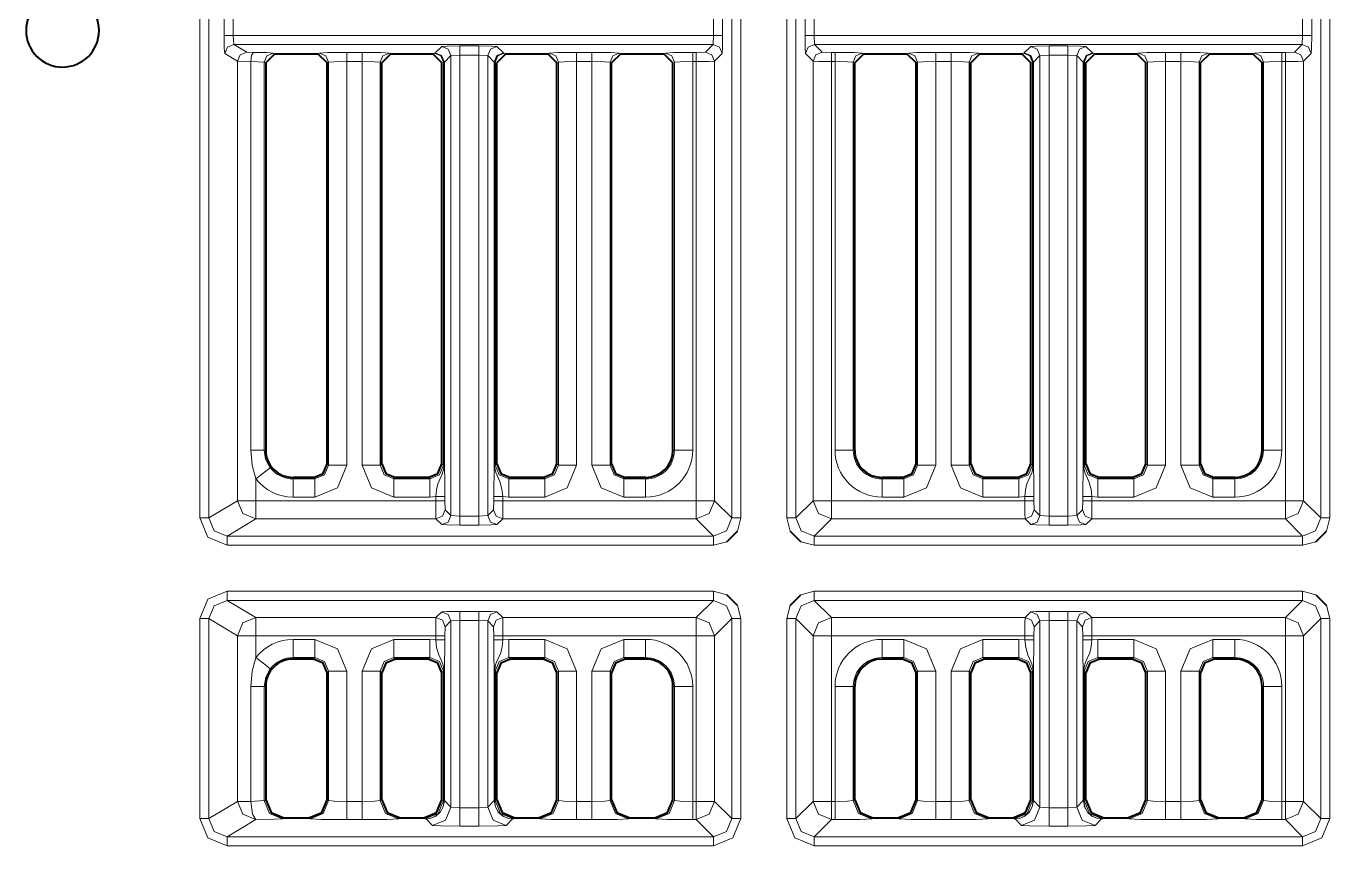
# Model space of a CAD drawing. Header units: millimetres. Extents: x 0 to 2941, y -405 to 1422.
# Drawn here: x 837.6 to 909.1, y 273.5 to 318.4 of the extents above; entities that cross this region are included whole.
import ezdxf

# ---------------------------------------------------------------- set-up
doc = ezdxf.new("R2010")
doc.units = ezdxf.units.MM
doc.layers.add('FINE', color=9, linetype='Continuous')
doc.layers.add('OUTLINE', color=7, linetype='Continuous')

msp = doc.modelspace()

# ---------------------------------------------------------------- linework, layer by layer
at = {"layer": 'FINE', "lineweight": 9}
for p, q in [((847.089, 291.452), (847.089, 346.179)), ((847.589, 346.179), (847.589, 291.452)), ((876.254, 291.453), (876.254, 346.178)), ((876.753, 346.033), (876.753, 291.453)), ((879.28, 291.453), (879.28, 346.033)), ((908.554, 291.453), (908.554, 346.178)), ((909.053, 346.033), (909.053, 291.453)), ((848.42, 317.927), (848.42, 318.953)), ((875.755, 318.953), (875.755, 317.927)), ((880.278, 317.927), (880.278, 318.953)), ((907.556, 317.927), (907.556, 318.953)), ((908.055, 318.953), (908.055, 317.927)), ((848.92, 317.927), (848.962, 317.428)), ((848.962, 317.428), (849.663, 317.008)), ((875.23, 317.428), (875.255, 317.927)), ((880.778, 317.927), (907.556, 317.927)), ((880.778, 317.927), (880.803, 317.428)), ((880.803, 317.428), (881.223, 317.008)), ((907.53, 317.428), (907.556, 317.927)), ((849.163, 316.507), (848.463, 316.928)), ((849.663, 317.008), (850.027, 316.995)), ((851.118, 316.96), (851.204, 316.917)), ((855.149, 316.995), (855.989, 316.995)), ((857.487, 316.958), (857.569, 316.917)), ((859.869, 316.917), (859.951, 316.958)), ((859.951, 316.958), (859.999, 316.966)), ((861.356, 316.849), (860.856, 316.823)), ((861.356, 317.348), (862.382, 317.348)), ((862.882, 316.823), (862.382, 316.849)), ((863.239, 316.466), (862.882, 316.823)), ((862.882, 316.823), (862.882, 291.582)), ((863.381, 317.323), (863.739, 316.966)), ((863.739, 316.966), (863.787, 316.958)), ((863.787, 316.958), (863.869, 316.917)), ((866.169, 316.917), (866.251, 316.958)), ((867.749, 316.995), (868.589, 316.995)), ((870.087, 316.958), (870.169, 316.917)), ((872.535, 316.917), (872.617, 316.958)), ((874.115, 316.995), (874.31, 316.995)), ((874.31, 316.995), (874.81, 317.008)), ((875.73, 316.928), (875.31, 316.508)), ((880.723, 316.508), (880.303, 316.928)), ((881.223, 317.008), (881.723, 316.995)), ((881.723, 316.995), (881.919, 316.995)), ((883.416, 316.958), (883.498, 316.917)), ((885.864, 316.917), (885.946, 316.958)), ((887.444, 316.995), (888.284, 316.995)), ((889.781, 316.958), (889.864, 316.917)), ((892.164, 316.917), (892.246, 316.958)), ((892.246, 316.958), (892.294, 316.966)), ((892.294, 316.966), (892.651, 317.323)), ((893.151, 316.823), (892.794, 316.466)), ((893.651, 316.849), (893.151, 316.823)), ((893.151, 291.582), (893.151, 316.823)), ((893.651, 317.348), (894.677, 317.348)), ((893.651, 316.849), (893.651, 291.556)), ((894.677, 291.556), (894.677, 316.849)), ((895.676, 317.323), (896.033, 316.966)), ((896.033, 316.966), (896.082, 316.958)), ((896.082, 316.958), (896.164, 316.917)), ((898.463, 316.917), (898.546, 316.958)), ((900.043, 316.995), (900.884, 316.995)), ((902.381, 316.958), (902.464, 316.917)), ((904.835, 316.917), (904.917, 316.958)), ((906.415, 316.995), (906.61, 316.995)), ((906.61, 316.995), (907.11, 317.008)), ((908.03, 316.928), (907.61, 316.508)), ((849.163, 292.397), (849.163, 316.507)), ((849.891, 316.496), (849.163, 316.507)), ((850.619, 316.46), (849.891, 316.496)), ((849.891, 295.172), (849.891, 316.496)), ((850.704, 316.417), (850.619, 316.46)), ((850.619, 316.46), (850.619, 295.172)), ((854.15, 316.458), (854.069, 316.417)), ((854.15, 294.34), (854.15, 316.458)), ((855.989, 294.34), (855.989, 316.495)), ((860.482, 316.466), (860.45, 316.458)), ((860.482, 294.34), (860.482, 316.466)), ((863.239, 294.34), (863.239, 316.466)), ((863.255, 316.466), (863.255, 294.34)), ((863.287, 316.458), (863.255, 316.466)), ((863.369, 316.417), (863.287, 316.458)), ((863.287, 316.458), (863.287, 294.34)), ((866.75, 316.458), (866.669, 316.417)), ((866.75, 294.34), (866.75, 316.458)), ((868.589, 316.495), (867.749, 316.495)), ((867.749, 316.495), (867.749, 294.34)), ((868.589, 294.34), (868.589, 316.495)), ((869.588, 316.458), (869.588, 294.34)), ((869.669, 316.417), (869.588, 316.458)), ((873.116, 316.458), (873.035, 316.417)), ((873.116, 295.172), (873.116, 316.458)), ((874.31, 316.495), (874.115, 316.495)), ((874.115, 316.495), (874.115, 295.172)), ((880.723, 292.397), (880.723, 316.508)), ((881.723, 316.495), (881.723, 292.397)), ((881.919, 316.495), (881.723, 316.495)), ((881.919, 295.172), (881.919, 316.495)), ((882.999, 316.417), (882.917, 316.458)), ((882.917, 316.458), (882.917, 295.172)), ((886.445, 316.458), (886.364, 316.417)), ((886.445, 294.34), (886.445, 316.458)), ((887.444, 316.495), (887.444, 294.34)), ((888.284, 316.495), (887.444, 316.495)), ((888.284, 294.34), (888.284, 316.495)), ((889.364, 316.417), (889.282, 316.458)), ((889.282, 316.458), (889.282, 294.34)), ((892.777, 316.466), (892.745, 316.458)), ((892.777, 294.34), (892.777, 316.466)), ((892.794, 316.466), (892.794, 294.34)), ((895.533, 294.34), (895.533, 316.466)), ((895.55, 316.466), (895.55, 294.34)), ((895.582, 316.458), (895.55, 316.466)), ((895.664, 316.417), (895.582, 316.458)), ((895.582, 316.458), (895.582, 294.34)), ((899.045, 316.458), (898.964, 316.417)), ((899.045, 294.34), (899.045, 316.458)), ((900.884, 294.34), (900.884, 316.495)), ((901.964, 316.417), (901.882, 316.458)), ((901.882, 316.458), (901.882, 294.34)), ((905.416, 316.458), (905.335, 316.417)), ((905.416, 295.172), (905.416, 316.458)), ((907.61, 316.508), (907.61, 292.397)), ((850.619, 295.172), (850.704, 295.172)), ((873.035, 295.172), (873.116, 295.172)), ((882.917, 295.172), (882.999, 295.172)), ((905.335, 295.172), (905.416, 295.172)), ((854.069, 294.421), (854.15, 294.34)), ((856.987, 294.34), (857.069, 294.421)), ((860.369, 294.421), (860.45, 294.34)), ((863.287, 294.34), (863.369, 294.421)), ((866.669, 294.421), (866.75, 294.34)), ((869.588, 294.34), (869.669, 294.421)), ((886.364, 294.421), (886.445, 294.34)), ((889.282, 294.34), (889.364, 294.421)), ((892.664, 294.421), (892.745, 294.34)), ((895.582, 294.34), (895.664, 294.421)), ((898.964, 294.421), (899.045, 294.34)), ((901.882, 294.34), (901.964, 294.421)), ((850.163, 293.595), (850.163, 292.397)), ((852.204, 293.672), (852.204, 293.591)), ((852.204, 293.591), (853.401, 293.591)), ((853.401, 293.591), (853.32, 293.672)), ((857.818, 293.672), (857.736, 293.591)), ((857.736, 293.591), (859.701, 293.591)), ((859.701, 293.591), (859.62, 293.672)), ((864.118, 293.672), (864.036, 293.591)), ((864.036, 293.591), (866.001, 293.591)), ((866.001, 293.591), (865.92, 293.672)), ((870.418, 293.672), (870.336, 293.591)), ((870.336, 293.591), (871.535, 293.591)), ((871.535, 293.591), (871.535, 293.672)), ((896.412, 293.672), (896.331, 293.591)), ((896.331, 293.591), (898.296, 293.591)), ((898.296, 293.591), (898.215, 293.672)), ((903.835, 293.591), (903.835, 293.672)), ((847.589, 291.452), (849.163, 292.397)), ((850.163, 292.397), (860.028, 292.397)), ((859.701, 292.592), (857.736, 292.592)), ((860.028, 292.623), (859.701, 292.592)), ((860.028, 292.397), (860.028, 292.623)), ((860.528, 292.623), (860.528, 292.397)), ((860.528, 292.397), (860.541, 291.897)), ((863.197, 291.897), (863.21, 292.397)), ((863.21, 292.397), (863.21, 292.623)), ((863.709, 292.623), (863.709, 292.397)), ((864.036, 292.592), (863.709, 292.623)), ((866.001, 292.592), (864.036, 292.592)), ((871.535, 292.592), (870.336, 292.592)), ((875.31, 292.397), (876.254, 291.453)), ((879.779, 291.453), (880.723, 292.397)), ((881.723, 292.397), (892.323, 292.397)), ((891.996, 292.592), (890.031, 292.592)), ((892.323, 292.623), (891.996, 292.592)), ((892.323, 292.397), (892.323, 292.623)), ((892.823, 292.623), (892.823, 292.397)), ((892.823, 292.397), (892.836, 291.897)), ((895.492, 291.897), (895.504, 292.397)), ((895.504, 292.397), (895.504, 292.623)), ((896.004, 292.623), (896.004, 292.397)), ((896.331, 292.592), (896.004, 292.623)), ((898.296, 292.592), (896.331, 292.592)), ((903.835, 292.592), (902.631, 292.592)), ((907.61, 292.397), (908.554, 291.453)), ((860.541, 291.897), (860.856, 291.582)), ((862.882, 291.582), (863.197, 291.897)), ((892.836, 291.897), (893.151, 291.582)), ((860.041, 291.397), (850.163, 291.397)), ((860.356, 291.082), (860.041, 291.397)), ((860.856, 291.582), (861.356, 291.556)), ((862.382, 291.056), (861.356, 291.056)), ((862.382, 291.556), (862.882, 291.582)), ((876.753, 291.453), (876.566, 290.726)), ((879.468, 290.726), (879.28, 291.453)), ((892.336, 291.397), (881.723, 291.397)), ((892.651, 291.082), (892.336, 291.397)), ((893.151, 291.582), (893.651, 291.556)), ((893.651, 291.556), (894.677, 291.556)), ((894.677, 291.056), (893.651, 291.056)), ((894.677, 291.556), (895.176, 291.582)), ((895.991, 291.397), (895.676, 291.082)), ((909.053, 291.453), (908.865, 290.726)), ((880.779, 289.954), (880.052, 290.141)), ((907.554, 289.954), (880.779, 289.954)), ((908.281, 290.141), (907.554, 289.954)), ((848.589, 287.427), (875.254, 287.427)), ((875.254, 287.427), (875.981, 287.239)), ((880.052, 287.239), (880.779, 287.427)), ((880.779, 287.427), (907.554, 287.427)), ((907.554, 287.427), (908.281, 287.239)), ((848.589, 286.927), (850.163, 285.984)), ((880.779, 286.927), (881.723, 285.984)), ((907.554, 286.927), (880.779, 286.927)), ((906.61, 285.984), (907.554, 286.927)), ((850.163, 285.984), (860.041, 285.984)), ((860.041, 285.984), (860.356, 286.299)), ((876.566, 286.655), (876.753, 285.928)), ((879.28, 285.928), (879.468, 286.655)), ((881.723, 285.984), (892.336, 285.984)), ((892.336, 285.984), (892.651, 286.299)), ((893.651, 286.325), (894.677, 286.325)), ((895.676, 286.299), (895.991, 285.984)), ((895.991, 285.984), (906.61, 285.984)), ((908.865, 286.655), (909.053, 285.928)), ((847.089, 274.952), (847.089, 285.928)), ((847.589, 285.928), (847.589, 274.952)), ((860.541, 285.484), (860.528, 284.984)), ((860.856, 285.799), (860.541, 285.484)), ((861.356, 285.825), (860.856, 285.799)), ((860.856, 275.581), (860.856, 285.799)), ((861.356, 285.825), (861.356, 275.543)), ((862.382, 285.825), (861.356, 285.825)), ((862.382, 275.543), (862.382, 285.825)), ((862.882, 285.799), (862.382, 285.825)), ((863.197, 285.484), (862.882, 285.799)), ((863.21, 284.984), (863.197, 285.484)), ((876.254, 285.928), (875.31, 284.984)), ((876.254, 274.953), (876.254, 285.928)), ((876.753, 285.928), (876.753, 274.953)), ((879.28, 274.953), (879.28, 285.928)), ((879.779, 285.928), (879.779, 274.953)), ((880.723, 284.984), (879.779, 285.928)), ((892.836, 285.484), (892.823, 284.984)), ((893.151, 285.799), (892.836, 285.484)), ((893.651, 285.825), (893.151, 285.799)), ((893.151, 275.581), (893.151, 285.799)), ((893.651, 285.825), (893.651, 275.543)), ((894.677, 285.825), (893.651, 285.825)), ((894.677, 275.543), (894.677, 285.825)), ((895.176, 285.799), (894.677, 285.825)), ((895.492, 285.484), (895.176, 285.799)), ((908.554, 285.928), (907.61, 284.984)), ((908.554, 274.953), (908.554, 285.928)), ((909.053, 285.928), (909.053, 274.953)), ((860.028, 284.984), (850.163, 284.984)), ((850.163, 284.984), (850.163, 283.786)), ((852.204, 284.788), (853.401, 284.788)), ((857.736, 284.788), (859.701, 284.788)), ((859.701, 284.788), (860.028, 284.757)), ((860.028, 284.757), (860.028, 284.984)), ((860.528, 284.984), (860.528, 284.757)), ((863.21, 284.757), (863.21, 284.984)), ((863.709, 284.984), (863.709, 284.757)), ((874.31, 284.984), (863.709, 284.984)), ((863.709, 284.757), (864.036, 284.788)), ((864.036, 284.788), (866.001, 284.788)), ((870.336, 284.788), (871.535, 284.788)), ((874.31, 275.897), (874.31, 284.984)), ((875.31, 284.984), (875.31, 275.897)), ((880.723, 275.897), (880.723, 284.984)), ((892.323, 284.984), (881.723, 284.984)), ((884.499, 284.788), (885.696, 284.788)), ((890.031, 284.788), (891.996, 284.788)), ((891.996, 284.788), (892.323, 284.757)), ((892.323, 284.757), (892.323, 284.984)), ((892.823, 284.984), (892.823, 284.757)), ((896.004, 284.984), (896.004, 284.757)), ((906.61, 284.984), (896.004, 284.984)), ((896.004, 284.757), (896.331, 284.788)), ((896.331, 284.788), (898.296, 284.788)), ((902.631, 284.788), (903.835, 284.788)), ((906.61, 275.897), (906.61, 284.984)), ((907.61, 284.984), (907.61, 275.897)), ((853.401, 283.79), (852.204, 283.79)), ((852.204, 283.79), (852.204, 283.708)), ((853.32, 283.708), (853.401, 283.79)), ((857.736, 283.79), (857.818, 283.708)), ((859.701, 283.79), (857.736, 283.79)), ((859.62, 283.708), (859.701, 283.79)), ((870.336, 283.79), (870.418, 283.708)), ((871.535, 283.79), (870.336, 283.79)), ((871.535, 283.708), (871.535, 283.79)), ((884.499, 283.79), (884.499, 283.708)), ((885.696, 283.79), (884.499, 283.79)), ((885.615, 283.708), (885.696, 283.79)), ((890.031, 283.79), (890.113, 283.708)), ((903.835, 283.79), (902.631, 283.79)), ((902.631, 283.79), (902.712, 283.708)), ((903.835, 283.708), (903.835, 283.79)), ((854.15, 283.041), (854.069, 282.959)), ((854.15, 275.946), (854.15, 283.041)), ((855.989, 275.897), (855.989, 283.041)), ((856.987, 283.041), (856.987, 275.946)), ((857.069, 282.959), (856.987, 283.041)), ((860.45, 283.041), (860.369, 282.959)), ((860.45, 275.946), (860.45, 283.041)), ((860.482, 275.939), (860.482, 283.041)), ((860.499, 283.041), (860.499, 275.939)), ((863.255, 283.041), (863.255, 275.939)), ((863.369, 282.959), (863.287, 283.041)), ((869.588, 283.041), (869.588, 275.946)), ((869.669, 282.959), (869.588, 283.041)), ((886.445, 283.041), (886.364, 282.959)), ((886.445, 275.946), (886.445, 283.041)), ((889.282, 283.041), (889.282, 275.946)), ((889.364, 282.959), (889.282, 283.041)), ((892.745, 283.041), (892.664, 282.959)), ((892.745, 275.946), (892.745, 283.041)), ((892.794, 283.041), (892.794, 275.939)), ((895.55, 283.041), (895.55, 275.939)), ((895.582, 283.041), (895.582, 275.946)), ((895.664, 282.959), (895.582, 283.041)), ((899.045, 283.041), (898.964, 282.959)), ((899.045, 275.946), (899.045, 283.041)), ((900.884, 275.897), (900.884, 283.041)), ((901.882, 283.041), (901.882, 275.946)), ((901.964, 282.959), (901.882, 283.041)), ((849.891, 275.897), (849.891, 282.208)), ((850.619, 282.208), (850.619, 275.944)), ((850.704, 282.208), (850.619, 282.208)), ((873.116, 282.208), (873.035, 282.208)), ((873.116, 275.946), (873.116, 282.208)), ((874.115, 282.208), (874.115, 275.897)), ((881.919, 275.897), (881.919, 282.208)), ((882.917, 282.208), (882.917, 275.946)), ((882.999, 282.208), (882.917, 282.208)), ((905.416, 282.208), (905.335, 282.208)), ((905.416, 275.946), (905.416, 282.208)), ((906.415, 282.208), (906.415, 275.897)), ((849.891, 275.897), (850.619, 275.944)), ((850.619, 275.944), (850.704, 275.987)), ((854.069, 275.987), (854.15, 275.946)), ((856.987, 275.946), (857.069, 275.987)), ((860.369, 275.987), (860.45, 275.946)), ((860.45, 275.946), (860.482, 275.935)), ((863.255, 275.935), (863.287, 275.946)), ((869.588, 275.946), (869.669, 275.987)), ((873.035, 275.987), (873.116, 275.946)), ((882.917, 275.946), (882.999, 275.987)), ((886.364, 275.987), (886.445, 275.946)), ((889.282, 275.946), (889.364, 275.987)), ((892.664, 275.987), (892.745, 275.946)), ((892.745, 275.946), (892.777, 275.935)), ((895.582, 275.946), (895.664, 275.987)), ((898.964, 275.987), (899.045, 275.946)), ((901.882, 275.946), (901.964, 275.987)), ((905.335, 275.987), (905.416, 275.946)), ((847.589, 274.952), (849.163, 275.897)), ((860.482, 275.935), (860.482, 275.939)), ((860.499, 275.939), (860.499, 275.933)), ((860.499, 275.939), (860.856, 275.581)), ((860.856, 275.581), (861.356, 275.543)), ((861.356, 275.543), (862.382, 275.543)), ((862.382, 275.543), (862.882, 275.581)), ((863.239, 275.933), (863.239, 275.939)), ((863.255, 275.939), (863.255, 275.935)), ((874.115, 275.897), (874.31, 275.897)), ((875.31, 275.897), (876.254, 274.953)), ((879.779, 274.953), (880.723, 275.897)), ((892.777, 275.935), (892.777, 275.939)), ((892.794, 275.939), (893.151, 275.581)), ((893.151, 275.581), (893.651, 275.543)), ((893.651, 275.543), (894.677, 275.543)), ((894.677, 275.543), (895.176, 275.581)), ((906.415, 275.897), (906.61, 275.897)), ((907.61, 275.897), (908.554, 274.953)), ((850.163, 274.897), (848.589, 273.953)), ((851.704, 274.988), (851.617, 274.945)), ((853.152, 274.947), (853.069, 274.988)), ((855.989, 274.897), (855.149, 274.897)), ((858.069, 274.988), (857.986, 274.947)), ((859.452, 274.947), (859.369, 274.988)), ((864.237, 274.937), (863.881, 274.582)), ((864.286, 274.947), (864.237, 274.937)), ((864.369, 274.988), (864.286, 274.947)), ((865.751, 274.947), (865.669, 274.988)), ((868.589, 274.897), (867.749, 274.897)), ((870.669, 274.988), (870.586, 274.947)), ((872.117, 274.947), (872.035, 274.988)), ((881.919, 274.897), (881.723, 274.897)), ((883.998, 274.988), (883.916, 274.947)), ((885.446, 274.947), (885.364, 274.988)), ((888.284, 274.897), (887.444, 274.897)), ((890.364, 274.988), (890.281, 274.947)), ((891.746, 274.947), (891.663, 274.988)), ((891.795, 274.937), (891.746, 274.947)), ((892.151, 274.582), (891.795, 274.937)), ((894.677, 274.543), (893.651, 274.543)), ((896.532, 274.937), (896.176, 274.582)), ((896.581, 274.947), (896.532, 274.937)), ((896.663, 274.988), (896.581, 274.947)), ((898.046, 274.947), (897.963, 274.988)), ((900.884, 274.897), (900.043, 274.897)), ((904.417, 274.947), (904.335, 274.988)), ((906.61, 274.897), (906.415, 274.897)), ((907.554, 273.953), (906.61, 274.897)), ((848.589, 273.953), (875.254, 273.953)), ((875.254, 273.453), (848.589, 273.453)), ((907.554, 273.453), (880.779, 273.453))]:
    msp.add_line(p, q, dxfattribs=at)
for points in [[(880.723, 320.373), (880.723, 345.234), (879.779, 346.178), (879.779, 291.453)], [(907.556, 318.953), (880.778, 318.953), (880.778, 317.927)], [(848.92, 317.927), (848.574, 317.927), (848.42, 317.927)], [(848.463, 316.928), (848.433, 317.23), (848.42, 317.927)], [(848.962, 317.428), (848.609, 317.281), (848.463, 316.928)], [(874.81, 317.008), (875.23, 317.428), (848.962, 317.428)], [(875.23, 317.428), (875.583, 317.281), (875.73, 316.928)], [(875.255, 317.927), (875.604, 317.927), (875.755, 317.927)], [(875.755, 317.927), (875.748, 317.23), (875.73, 316.928)], [(880.778, 317.927), (880.429, 317.927), (880.278, 317.927)], [(880.303, 316.928), (880.285, 317.23), (880.278, 317.927)], [(880.803, 317.428), (880.45, 317.281), (880.303, 316.928)], [(907.11, 317.008), (907.53, 317.428), (880.803, 317.428)], [(908.03, 316.928), (907.883, 317.281), (907.53, 317.428)], [(908.055, 317.927), (907.904, 317.927), (907.556, 317.927)], [(908.055, 317.927), (908.048, 317.23), (908.03, 316.928)], [(849.663, 317.008), (849.31, 316.861), (849.163, 316.507)], [(850.027, 316.995), (849.932, 316.845), (849.891, 316.496)], [(850.027, 316.995), (850.792, 316.982), (851.118, 316.96)], [(851.118, 316.96), (850.765, 316.813), (850.619, 316.46)], [(853.569, 316.917), (853.651, 316.958), (854.116, 316.984), (855.149, 316.995)], [(853.651, 316.958), (854.004, 316.811), (854.15, 316.458)], [(855.149, 316.995), (855.149, 316.844), (855.149, 316.495)], [(855.989, 316.995), (855.989, 316.844), (855.989, 316.495)], [(855.989, 316.995), (857.021, 316.984), (857.487, 316.958)], [(857.487, 316.958), (857.134, 316.811), (856.987, 316.458)], [(860.45, 316.458), (860.304, 316.811), (859.951, 316.958)], [(859.999, 316.966), (860.356, 317.323), (860.658, 317.341), (861.356, 317.348)], [(860.499, 316.466), (860.352, 316.819), (859.999, 316.966)], [(860.482, 316.466), (860.34, 316.818), (859.999, 316.966)], [(860.856, 316.823), (860.71, 317.176), (860.356, 317.323)], [(860.856, 291.582), (860.856, 316.823), (860.499, 316.466), (860.499, 294.34)], [(861.356, 316.849), (861.356, 317.197), (861.356, 317.348)], [(862.382, 316.849), (862.382, 317.197), (862.382, 317.348)], [(862.382, 317.348), (863.08, 317.341), (863.381, 317.323)], [(862.882, 316.823), (863.028, 317.176), (863.381, 317.323)], [(863.239, 316.466), (863.385, 316.819), (863.739, 316.966)], [(863.255, 316.466), (863.398, 316.818), (863.739, 316.966)], [(863.287, 316.458), (863.434, 316.811), (863.787, 316.958)], [(866.251, 316.958), (866.716, 316.984), (867.749, 316.995)], [(866.251, 316.958), (866.604, 316.811), (866.75, 316.458)], [(867.749, 316.995), (867.749, 316.844), (867.749, 316.495)], [(868.589, 316.995), (868.589, 316.844), (868.589, 316.495)], [(868.589, 316.995), (869.621, 316.984), (870.087, 316.958)], [(869.588, 316.458), (869.734, 316.811), (870.087, 316.958)], [(872.617, 316.958), (873.082, 316.984), (874.115, 316.995)], [(872.617, 316.958), (872.969, 316.811), (873.116, 316.458)], [(874.115, 316.995), (874.115, 316.844), (874.115, 316.495)], [(874.31, 316.995), (874.31, 316.844), (874.31, 316.495)], [(874.81, 317.008), (875.163, 316.861), (875.31, 316.508)], [(881.223, 317.008), (880.87, 316.861), (880.723, 316.508)], [(881.723, 316.995), (881.723, 316.844), (881.723, 316.495)], [(881.919, 316.495), (881.919, 316.844), (881.919, 316.995)], [(881.919, 316.995), (882.951, 316.984), (883.416, 316.958)], [(882.917, 316.458), (883.064, 316.811), (883.416, 316.958)], [(885.946, 316.958), (886.411, 316.984), (887.444, 316.995)], [(885.946, 316.958), (886.298, 316.811), (886.445, 316.458)], [(887.444, 316.995), (887.444, 316.844), (887.444, 316.495)], [(888.284, 316.995), (888.284, 316.844), (888.284, 316.495)], [(888.284, 316.995), (889.316, 316.984), (889.781, 316.958)], [(889.781, 316.958), (889.429, 316.811), (889.282, 316.458)], [(892.246, 316.958), (892.598, 316.811), (892.745, 316.458)], [(892.294, 316.966), (892.634, 316.818), (892.777, 316.466)], [(892.294, 316.966), (892.647, 316.819), (892.794, 316.466)], [(892.651, 317.323), (892.953, 317.341), (893.651, 317.348)], [(892.651, 317.323), (893.004, 317.176), (893.151, 316.823)], [(893.651, 317.348), (893.651, 317.197), (893.651, 316.849)], [(895.176, 316.823), (894.677, 316.849), (893.651, 316.849)], [(894.677, 317.348), (894.677, 317.197), (894.677, 316.849)], [(894.677, 317.348), (895.374, 317.341), (895.676, 317.323)], [(895.676, 317.323), (895.323, 317.176), (895.176, 316.823)], [(895.533, 316.466), (895.176, 316.823), (895.176, 291.582), (895.492, 291.897)], [(896.033, 316.966), (895.68, 316.819), (895.533, 316.466)], [(896.033, 316.966), (895.693, 316.818), (895.55, 316.466)], [(896.082, 316.958), (895.729, 316.811), (895.582, 316.458)], [(898.546, 316.958), (899.011, 316.984), (900.043, 316.995)], [(899.045, 316.458), (898.898, 316.811), (898.546, 316.958)], [(900.043, 316.495), (900.043, 316.844), (900.043, 316.995)], [(900.884, 316.495), (900.884, 316.844), (900.884, 316.995)], [(900.884, 316.995), (901.916, 316.984), (902.381, 316.958)], [(901.882, 316.458), (902.029, 316.811), (902.381, 316.958)], [(904.917, 316.958), (905.382, 316.984), (906.415, 316.995)], [(905.416, 316.458), (905.27, 316.811), (904.917, 316.958)], [(906.415, 316.495), (906.415, 316.844), (906.415, 316.995)], [(906.61, 316.495), (906.61, 316.844), (906.61, 316.995)], [(907.61, 316.508), (907.463, 316.861), (907.11, 317.008)], [(855.989, 316.495), (855.149, 316.495), (855.149, 294.34), (854.637, 293.104), (853.401, 292.592), (852.204, 292.592)], [(855.149, 316.495), (854.461, 316.484), (854.15, 316.458)], [(856.987, 316.458), (856.677, 316.484), (855.989, 316.495)], [(857.069, 316.417), (856.987, 316.458), (856.987, 294.34)], [(860.45, 294.34), (860.45, 316.458), (860.369, 316.417)], [(860.499, 316.466), (860.494, 316.466), (860.482, 316.466)], [(863.255, 316.466), (863.244, 316.466), (863.239, 316.466)], [(863.709, 292.397), (874.31, 292.397), (874.31, 316.495)], [(867.749, 316.495), (867.06, 316.484), (866.75, 316.458)], [(869.588, 316.458), (869.277, 316.484), (868.589, 316.495)], [(874.115, 316.495), (873.426, 316.484), (873.116, 316.458)], [(875.31, 316.508), (875.31, 292.397), (875.008, 292.397), (874.31, 292.397)], [(875.31, 316.508), (875.008, 316.499), (874.31, 316.495)], [(881.723, 316.495), (881.025, 316.499), (880.723, 316.508)], [(882.917, 316.458), (882.607, 316.484), (881.919, 316.495)], [(887.444, 316.495), (886.755, 316.484), (886.445, 316.458)], [(889.282, 316.458), (888.972, 316.484), (888.284, 316.495)], [(892.745, 294.34), (892.745, 316.458), (892.664, 316.417)], [(892.794, 316.466), (892.789, 316.466), (892.777, 316.466)], [(895.55, 316.466), (895.538, 316.466), (895.533, 316.466)], [(896.004, 292.397), (906.61, 292.397), (906.61, 316.495), (906.415, 316.495), (906.415, 295.172)], [(900.043, 316.495), (899.355, 316.484), (899.045, 316.458)], [(900.884, 316.495), (900.043, 316.495), (900.043, 294.34)], [(901.882, 316.458), (901.572, 316.484), (900.884, 316.495)], [(906.415, 316.495), (905.726, 316.484), (905.416, 316.458)], [(907.61, 316.508), (907.308, 316.499), (906.61, 316.495)], [(849.891, 295.172), (850.401, 295.172), (850.619, 295.172)], [(850.163, 293.595), (849.959, 294.352), (849.891, 295.172)], [(850.619, 295.172), (850.702, 294.669), (850.953, 294.205)], [(874.115, 295.172), (873.426, 295.172), (873.116, 295.172)], [(881.919, 295.172), (882.607, 295.172), (882.917, 295.172)], [(906.415, 295.172), (905.726, 295.172), (905.416, 295.172)], [(850.163, 293.595), (850.707, 294.015), (850.953, 294.205)], [(853.401, 293.591), (853.932, 293.809), (854.15, 294.34)], [(854.15, 294.34), (854.461, 294.34), (855.149, 294.34)], [(856.987, 294.34), (856.677, 294.34), (855.989, 294.34)], [(857.736, 292.592), (856.5, 293.104), (855.989, 294.34)], [(856.987, 294.34), (857.206, 293.809), (857.736, 293.591)], [(859.701, 293.591), (860.232, 293.809), (860.45, 294.34)], [(860.028, 292.623), (860.071, 292.987), (860.149, 293.33), (860.374, 293.848), (860.425, 293.984), (860.454, 294.091), (860.477, 294.237), (860.482, 294.307), (860.482, 294.34)], [(860.482, 294.34), (860.461, 294.34), (860.45, 294.34)], [(860.482, 294.34), (860.494, 294.34), (860.499, 294.34)], [(860.499, 294.34), (860.499, 294.327), (860.499, 294.3), (860.5, 294.241), (860.502, 294.192), (860.505, 294.117), (860.519, 293.624), (860.526, 293.153), (860.528, 292.623)], [(863.21, 292.623), (863.213, 293.215), (863.222, 293.763), (863.235, 294.171), (863.238, 294.279), (863.239, 294.313), (863.239, 294.34)], [(863.255, 294.34), (863.244, 294.34), (863.239, 294.34)], [(863.287, 294.34), (863.277, 294.34), (863.255, 294.34)], [(863.255, 294.34), (863.258, 294.27), (863.267, 294.183), (863.327, 293.943), (863.548, 293.443), (863.659, 293.03), (863.709, 292.623)], [(863.287, 294.34), (863.506, 293.809), (864.036, 293.591)], [(866.001, 293.591), (866.532, 293.809), (866.75, 294.34)], [(867.749, 294.34), (867.237, 293.104), (866.001, 292.592)], [(867.749, 294.34), (867.06, 294.34), (866.75, 294.34)], [(868.589, 294.34), (869.277, 294.34), (869.588, 294.34)], [(870.336, 292.592), (869.1, 293.104), (868.589, 294.34)], [(869.588, 294.34), (869.806, 293.809), (870.336, 293.591)], [(887.444, 294.34), (886.932, 293.104), (885.696, 292.592), (884.499, 292.592)], [(885.696, 293.591), (886.227, 293.809), (886.445, 294.34)], [(886.445, 294.34), (886.755, 294.34), (887.444, 294.34)], [(889.282, 294.34), (888.972, 294.34), (888.284, 294.34)], [(890.031, 292.592), (888.795, 293.104), (888.284, 294.34)], [(889.282, 294.34), (889.5, 293.809), (890.031, 293.591)], [(891.996, 293.591), (892.527, 293.809), (892.745, 294.34)], [(892.323, 292.623), (892.366, 292.987), (892.444, 293.33), (892.669, 293.848), (892.72, 293.984), (892.749, 294.091), (892.772, 294.237), (892.777, 294.307), (892.777, 294.34)], [(892.777, 294.34), (892.756, 294.34), (892.745, 294.34)], [(892.777, 294.34), (892.789, 294.34), (892.794, 294.34)], [(892.794, 294.34), (892.794, 294.327), (892.794, 294.3), (892.795, 294.241), (892.797, 294.192), (892.799, 294.117), (892.813, 293.624), (892.82, 293.153), (892.823, 292.623)], [(895.504, 292.623), (895.507, 293.215), (895.517, 293.763), (895.53, 294.171), (895.533, 294.279), (895.533, 294.313), (895.533, 294.34)], [(895.55, 294.34), (895.538, 294.34), (895.533, 294.34)], [(895.582, 294.34), (895.571, 294.34), (895.55, 294.34)], [(895.55, 294.34), (895.552, 294.27), (895.561, 294.183), (895.621, 293.943), (895.843, 293.443), (895.954, 293.03), (896.004, 292.623)], [(895.582, 294.34), (895.8, 293.809), (896.331, 293.591)], [(898.296, 293.591), (898.827, 293.809), (899.045, 294.34)], [(900.043, 294.34), (899.532, 293.104), (898.296, 292.592)], [(900.043, 294.34), (899.355, 294.34), (899.045, 294.34)], [(900.884, 294.34), (901.572, 294.34), (901.882, 294.34)], [(902.631, 292.592), (901.395, 293.104), (900.884, 294.34)], [(901.882, 294.34), (902.1, 293.809), (902.631, 293.591)], [(852.204, 293.591), (852.204, 293.281), (852.204, 292.592)], [(853.401, 293.591), (853.401, 293.281), (853.401, 292.592)], [(857.736, 293.591), (857.736, 293.281), (857.736, 292.592)], [(859.701, 293.591), (859.701, 293.281), (859.701, 292.592)], [(864.036, 293.591), (864.036, 293.281), (864.036, 292.592)], [(866.001, 293.591), (866.001, 293.281), (866.001, 292.592)], [(870.336, 292.592), (870.336, 293.281), (870.336, 293.591)], [(871.535, 292.592), (871.535, 293.281), (871.535, 293.591)], [(884.499, 293.672), (884.499, 293.591), (885.696, 293.591), (885.615, 293.672)], [(884.499, 292.592), (884.499, 293.281), (884.499, 293.591)], [(885.696, 293.591), (885.696, 293.281), (885.696, 292.592)], [(890.113, 293.672), (890.031, 293.591), (891.996, 293.591), (891.915, 293.672)], [(890.031, 293.591), (890.031, 293.281), (890.031, 292.592)], [(891.996, 293.591), (891.996, 293.281), (891.996, 292.592)], [(896.331, 293.591), (896.331, 293.281), (896.331, 292.592)], [(898.296, 293.591), (898.296, 293.281), (898.296, 292.592)], [(902.712, 293.672), (902.631, 293.591), (903.835, 293.591)], [(902.631, 292.592), (902.631, 293.281), (902.631, 293.591)], [(903.835, 292.592), (903.835, 293.281), (903.835, 293.591)], [(850.163, 291.397), (849.457, 291.69), (849.163, 292.397)], [(849.163, 292.397), (849.471, 292.397), (850.163, 292.397)], [(850.163, 291.397), (850.163, 291.699), (850.163, 292.397)], [(860.028, 292.623), (860.377, 292.623), (860.528, 292.623)], [(860.028, 292.397), (860.377, 292.397), (860.528, 292.397)], [(860.041, 291.397), (860.032, 291.699), (860.028, 292.397)], [(863.709, 292.623), (863.361, 292.623), (863.21, 292.623)], [(863.709, 292.397), (863.361, 292.397), (863.21, 292.397)], [(863.709, 292.397), (863.706, 291.699), (863.697, 291.397)], [(874.31, 291.397), (874.31, 291.699), (874.31, 292.397)], [(875.31, 292.397), (875.017, 291.69), (874.31, 291.397)], [(881.723, 291.397), (881.016, 291.69), (880.723, 292.397)], [(881.723, 292.397), (881.025, 292.397), (880.723, 292.397)], [(881.723, 291.397), (881.723, 291.699), (881.723, 292.397)], [(892.323, 292.623), (892.672, 292.623), (892.823, 292.623)], [(892.323, 292.397), (892.672, 292.397), (892.823, 292.397)], [(892.336, 291.397), (892.327, 291.699), (892.323, 292.397)], [(896.004, 292.623), (895.655, 292.623), (895.504, 292.623)], [(896.004, 292.397), (895.655, 292.397), (895.504, 292.397)], [(896.004, 292.397), (896, 291.699), (895.991, 291.397)], [(906.61, 291.397), (906.61, 291.699), (906.61, 292.397)], [(907.61, 292.397), (907.317, 291.69), (906.61, 291.397)], [(907.61, 292.397), (907.308, 292.397), (906.61, 292.397)], [(860.041, 291.397), (860.394, 291.544), (860.541, 291.897)], [(863.697, 291.397), (863.343, 291.544), (863.197, 291.897)], [(892.336, 291.397), (892.689, 291.544), (892.836, 291.897)], [(895.991, 291.397), (895.638, 291.544), (895.492, 291.897)], [(847.089, 291.452), (847.435, 291.452), (847.589, 291.452)], [(848.589, 289.954), (847.529, 290.392), (847.089, 291.452)], [(847.589, 291.452), (847.882, 290.746), (848.589, 290.453)], [(850.163, 291.397), (848.589, 290.453), (875.254, 290.453), (874.31, 291.397)], [(860.356, 291.082), (860.71, 291.228), (860.856, 291.582)], [(861.356, 291.056), (860.658, 291.064), (860.356, 291.082)], [(861.356, 291.056), (861.356, 291.207), (861.356, 291.556)], [(862.382, 291.056), (862.382, 291.207), (862.382, 291.556)], [(863.381, 291.082), (863.08, 291.064), (862.382, 291.056)], [(863.381, 291.082), (863.028, 291.228), (862.882, 291.582)], [(874.31, 291.397), (863.697, 291.397), (863.381, 291.082)], [(875.254, 290.453), (875.961, 290.746), (876.254, 291.453)], [(876.753, 291.453), (876.404, 291.453), (876.254, 291.453)], [(879.28, 291.453), (879.629, 291.453), (879.779, 291.453)], [(879.779, 291.453), (880.072, 290.746), (880.779, 290.453)], [(881.723, 291.397), (880.779, 290.453), (907.554, 290.453)], [(892.651, 291.082), (893.004, 291.228), (893.151, 291.582)], [(893.651, 291.056), (892.953, 291.064), (892.651, 291.082)], [(893.651, 291.056), (893.651, 291.207), (893.651, 291.556)], [(894.677, 291.056), (894.677, 291.207), (894.677, 291.556)], [(895.676, 291.082), (895.374, 291.064), (894.677, 291.056)], [(895.676, 291.082), (895.323, 291.228), (895.176, 291.582)], [(907.554, 290.453), (906.61, 291.397), (895.991, 291.397)], [(907.554, 290.453), (908.261, 290.746), (908.554, 291.453)], [(908.554, 291.453), (908.705, 291.453), (909.053, 291.453)], [(848.589, 289.954), (848.589, 290.303), (848.589, 290.453)], [(875.254, 289.954), (875.254, 290.303), (875.254, 290.453)], [(880.779, 289.954), (880.779, 290.303), (880.779, 290.453)], [(907.554, 289.954), (907.554, 290.303), (907.554, 290.453)], [(875.981, 290.141), (875.254, 289.954), (848.589, 289.954)], [(847.089, 285.928), (847.529, 286.989), (848.589, 287.427)], [(848.589, 286.927), (848.589, 287.078), (848.589, 287.427)], [(875.254, 286.927), (875.254, 287.078), (875.254, 287.427)], [(880.779, 286.927), (880.779, 287.078), (880.779, 287.427)], [(907.554, 286.927), (907.554, 287.078), (907.554, 287.427)], [(848.589, 286.927), (847.882, 286.635), (847.589, 285.928)], [(863.381, 286.299), (863.697, 285.984), (874.31, 285.984), (875.254, 286.927), (848.589, 286.927)], [(876.254, 285.928), (875.961, 286.635), (875.254, 286.927)], [(880.779, 286.927), (880.072, 286.635), (879.779, 285.928)], [(908.554, 285.928), (908.261, 286.635), (907.554, 286.927)], [(849.163, 284.984), (849.457, 285.69), (850.163, 285.984)], [(850.163, 284.984), (850.163, 285.682), (850.163, 285.984)], [(860.028, 284.984), (860.032, 285.682), (860.041, 285.984)], [(860.041, 285.984), (860.394, 285.837), (860.541, 285.484)], [(860.356, 286.299), (860.658, 286.317), (861.356, 286.325), (862.382, 286.325)], [(860.356, 286.299), (860.71, 286.152), (860.856, 285.799)], [(861.356, 285.825), (861.356, 286.174), (861.356, 286.325)], [(862.382, 285.825), (862.382, 286.174), (862.382, 286.325)], [(862.382, 286.325), (863.08, 286.317), (863.381, 286.299)], [(862.882, 285.799), (863.028, 286.152), (863.381, 286.299)], [(863.197, 285.484), (863.343, 285.837), (863.697, 285.984)], [(863.697, 285.984), (863.706, 285.682), (863.709, 284.984)], [(874.31, 285.984), (875.017, 285.691), (875.31, 284.984)], [(874.31, 284.984), (874.31, 285.682), (874.31, 285.984)], [(880.723, 284.984), (881.016, 285.691), (881.723, 285.984)], [(881.723, 284.984), (881.723, 285.682), (881.723, 285.984)], [(892.323, 284.984), (892.327, 285.682), (892.336, 285.984)], [(892.336, 285.984), (892.689, 285.837), (892.836, 285.484)], [(892.651, 286.299), (892.953, 286.317), (893.651, 286.325)], [(892.651, 286.299), (893.004, 286.152), (893.151, 285.799)], [(893.651, 285.825), (893.651, 286.174), (893.651, 286.325)], [(894.677, 285.825), (894.677, 286.174), (894.677, 286.325)], [(894.677, 286.325), (895.374, 286.317), (895.676, 286.299)], [(895.176, 285.799), (895.323, 286.152), (895.676, 286.299)], [(895.492, 285.484), (895.638, 285.837), (895.991, 285.984)], [(895.991, 285.984), (896, 285.682), (896.004, 284.984)], [(906.61, 284.984), (906.61, 285.682), (906.61, 285.984)], [(906.61, 285.984), (907.317, 285.691), (907.61, 284.984)], [(847.589, 285.928), (847.435, 285.928), (847.089, 285.928)], [(849.163, 275.897), (849.163, 284.984), (847.589, 285.928)], [(862.882, 285.799), (862.882, 275.581), (863.239, 275.939), (863.239, 283.041)], [(876.753, 285.928), (876.404, 285.928), (876.254, 285.928)], [(879.28, 285.928), (879.629, 285.928), (879.779, 285.928)], [(895.176, 285.799), (895.176, 275.581), (895.533, 275.939), (895.533, 283.041)], [(895.504, 284.757), (895.504, 284.984), (895.492, 285.484)], [(908.554, 285.928), (908.705, 285.928), (909.053, 285.928)], [(849.163, 284.984), (849.471, 284.984), (850.163, 284.984)], [(852.204, 284.788), (852.204, 284.1), (852.204, 283.79)], [(853.401, 284.788), (853.401, 284.1), (853.401, 283.79)], [(853.401, 284.788), (854.637, 284.277), (855.149, 283.041)], [(855.989, 283.041), (856.5, 284.277), (857.736, 284.788)], [(857.736, 284.788), (857.736, 284.1), (857.736, 283.79)], [(859.701, 284.788), (859.701, 284.1), (859.701, 283.79)], [(860.028, 284.984), (860.377, 284.984), (860.528, 284.984)], [(860.028, 284.757), (860.377, 284.757), (860.528, 284.757)], [(860.482, 283.041), (860.48, 283.111), (860.471, 283.198), (860.411, 283.437), (860.19, 283.937), (860.078, 284.351), (860.028, 284.757)], [(860.528, 284.757), (860.525, 284.166), (860.516, 283.618), (860.503, 283.21), (860.5, 283.102), (860.499, 283.068), (860.499, 283.041)], [(863.21, 284.984), (863.361, 284.984), (863.709, 284.984)], [(863.21, 284.757), (863.361, 284.757), (863.709, 284.757)], [(863.239, 283.041), (863.239, 283.054), (863.238, 283.081), (863.237, 283.14), (863.236, 283.189), (863.233, 283.263), (863.219, 283.757), (863.212, 284.227), (863.21, 284.757)], [(863.709, 284.757), (863.666, 284.394), (863.589, 284.051), (863.364, 283.533), (863.313, 283.396), (863.284, 283.289), (863.26, 283.143), (863.256, 283.074), (863.255, 283.041)], [(864.036, 284.788), (864.036, 284.1), (864.036, 283.79)], [(866.001, 284.788), (866.001, 284.1), (866.001, 283.79)], [(866.001, 284.788), (867.237, 284.277), (867.749, 283.041)], [(868.589, 283.041), (869.1, 284.277), (870.336, 284.788)], [(870.336, 283.79), (870.336, 284.1), (870.336, 284.788)], [(871.535, 283.79), (871.535, 284.1), (871.535, 284.788)], [(874.31, 284.984), (875.008, 284.984), (875.31, 284.984)], [(881.723, 284.984), (881.025, 284.984), (880.723, 284.984)], [(881.723, 284.984), (881.723, 275.897), (881.919, 275.897)], [(884.499, 284.788), (884.499, 284.1), (884.499, 283.79)], [(885.696, 284.788), (885.696, 284.1), (885.696, 283.79)], [(885.696, 284.788), (886.932, 284.277), (887.444, 283.041)], [(888.284, 283.041), (888.795, 284.277), (890.031, 284.788)], [(890.031, 284.788), (890.031, 284.1), (890.031, 283.79)], [(891.996, 284.788), (891.996, 284.1), (891.996, 283.79)], [(892.323, 284.984), (892.672, 284.984), (892.823, 284.984)], [(892.323, 284.757), (892.672, 284.757), (892.823, 284.757)], [(892.777, 283.041), (892.775, 283.111), (892.766, 283.198), (892.706, 283.437), (892.484, 283.937), (892.373, 284.351), (892.323, 284.757)], [(892.823, 284.757), (892.82, 284.166), (892.81, 283.618), (892.797, 283.21), (892.794, 283.102), (892.794, 283.068), (892.794, 283.041)], [(895.504, 284.984), (895.655, 284.984), (896.004, 284.984)], [(895.504, 284.757), (895.655, 284.757), (896.004, 284.757)], [(895.533, 283.041), (895.533, 283.054), (895.533, 283.081), (895.532, 283.14), (895.53, 283.189), (895.528, 283.263), (895.514, 283.757), (895.507, 284.227), (895.504, 284.757)], [(896.004, 284.757), (895.961, 284.394), (895.883, 284.051), (895.658, 283.533), (895.607, 283.396), (895.578, 283.289), (895.555, 283.143), (895.551, 283.074), (895.55, 283.041)], [(896.331, 284.788), (896.331, 284.1), (896.331, 283.79)], [(898.296, 284.788), (898.296, 284.1), (898.296, 283.79)], [(898.296, 284.788), (899.532, 284.277), (900.043, 283.041)], [(900.884, 283.041), (901.395, 284.277), (902.631, 284.788)], [(902.631, 283.79), (902.631, 284.1), (902.631, 284.788)], [(903.835, 283.79), (903.835, 284.1), (903.835, 284.788)], [(907.61, 284.984), (907.308, 284.984), (906.61, 284.984)], [(849.891, 282.208), (849.962, 283.044), (850.163, 283.786)], [(850.163, 283.786), (850.707, 283.365), (850.953, 283.175)], [(850.953, 283.175), (850.706, 282.721), (850.619, 282.208)], [(854.15, 283.041), (853.932, 283.572), (853.401, 283.79)], [(857.736, 283.79), (857.206, 283.572), (856.987, 283.041)], [(860.45, 283.041), (860.232, 283.572), (859.701, 283.79)], [(864.036, 283.79), (863.506, 283.572), (863.287, 283.041)], [(865.92, 283.708), (866.001, 283.79), (864.036, 283.79), (864.118, 283.708)], [(866.75, 283.041), (866.532, 283.572), (866.001, 283.79)], [(870.336, 283.79), (869.806, 283.572), (869.588, 283.041)], [(886.445, 283.041), (886.227, 283.572), (885.696, 283.79)], [(890.031, 283.79), (889.5, 283.572), (889.282, 283.041)], [(891.915, 283.708), (891.996, 283.79), (890.031, 283.79)], [(892.745, 283.041), (892.527, 283.572), (891.996, 283.79)], [(896.331, 283.79), (895.8, 283.572), (895.582, 283.041)], [(898.215, 283.708), (898.296, 283.79), (896.331, 283.79), (896.412, 283.708)], [(899.045, 283.041), (898.827, 283.572), (898.296, 283.79)], [(902.631, 283.79), (902.1, 283.572), (901.882, 283.041)], [(855.149, 283.041), (854.461, 283.041), (854.15, 283.041)], [(855.149, 283.041), (855.149, 275.897), (855.989, 275.897)], [(856.987, 283.041), (856.677, 283.041), (855.989, 283.041)], [(860.482, 283.041), (860.461, 283.041), (860.45, 283.041)], [(860.482, 283.041), (860.494, 283.041), (860.499, 283.041)], [(863.239, 283.041), (863.244, 283.041), (863.255, 283.041)], [(863.287, 283.041), (863.277, 283.041), (863.255, 283.041)], [(863.287, 283.041), (863.287, 275.946), (863.369, 275.987)], [(866.669, 275.987), (866.75, 275.946), (866.75, 283.041), (866.669, 282.959)], [(867.749, 283.041), (867.06, 283.041), (866.75, 283.041)], [(867.749, 283.041), (867.749, 275.897), (868.589, 275.897), (868.589, 283.041)], [(869.588, 283.041), (869.277, 283.041), (868.589, 283.041)], [(887.444, 283.041), (886.755, 283.041), (886.445, 283.041)], [(887.444, 283.041), (887.444, 275.897), (888.284, 275.897), (888.284, 283.041)], [(889.282, 283.041), (888.972, 283.041), (888.284, 283.041)], [(892.777, 275.939), (892.777, 283.041), (892.756, 283.041), (892.745, 283.041)], [(892.777, 283.041), (892.789, 283.041), (892.794, 283.041)], [(895.533, 283.041), (895.538, 283.041), (895.55, 283.041)], [(895.582, 283.041), (895.571, 283.041), (895.55, 283.041)], [(900.043, 283.041), (899.355, 283.041), (899.045, 283.041)], [(900.043, 283.041), (900.043, 275.897), (900.884, 275.897)], [(901.882, 283.041), (901.572, 283.041), (900.884, 283.041)], [(850.619, 282.208), (850.401, 282.208), (849.891, 282.208)], [(873.116, 282.208), (873.426, 282.208), (874.115, 282.208)], [(881.919, 282.208), (882.607, 282.208), (882.917, 282.208)], [(906.415, 282.208), (905.726, 282.208), (905.416, 282.208)], [(851.617, 274.945), (850.912, 275.238), (850.619, 275.944)], [(853.152, 274.947), (853.857, 275.24), (854.15, 275.946)], [(854.15, 275.946), (854.461, 275.911), (855.149, 275.897)], [(855.989, 275.897), (856.677, 275.911), (856.987, 275.946)], [(857.986, 274.947), (857.281, 275.24), (856.987, 275.946)], [(859.452, 274.947), (860.157, 275.24), (860.45, 275.946)], [(864.286, 274.947), (863.581, 275.24), (863.287, 275.946)], [(865.751, 274.947), (866.457, 275.24), (866.75, 275.946)], [(866.75, 275.946), (867.06, 275.911), (867.749, 275.897)], [(868.589, 275.897), (869.277, 275.911), (869.588, 275.946)], [(870.586, 274.947), (869.88, 275.24), (869.588, 275.946)], [(873.116, 275.946), (872.823, 275.24), (872.117, 274.947)], [(873.116, 275.946), (873.426, 275.911), (874.115, 275.897)], [(881.919, 275.897), (882.607, 275.911), (882.917, 275.946)], [(883.916, 274.947), (883.21, 275.24), (882.917, 275.946)], [(885.446, 274.947), (886.152, 275.24), (886.445, 275.946)], [(886.445, 275.946), (886.755, 275.911), (887.444, 275.897)], [(888.284, 275.897), (888.972, 275.911), (889.282, 275.946)], [(890.281, 274.947), (889.575, 275.24), (889.282, 275.946)], [(891.746, 274.947), (892.452, 275.24), (892.745, 275.946)], [(895.55, 275.939), (895.55, 275.935), (895.582, 275.946)], [(896.581, 274.947), (895.875, 275.24), (895.582, 275.946)], [(898.046, 274.947), (898.752, 275.24), (899.045, 275.946)], [(899.045, 275.946), (899.355, 275.911), (900.043, 275.897)], [(900.884, 275.897), (901.572, 275.911), (901.882, 275.946)], [(902.881, 274.947), (902.175, 275.24), (901.882, 275.946)], [(905.416, 275.946), (905.123, 275.24), (904.417, 274.947)], [(905.416, 275.946), (905.726, 275.911), (906.415, 275.897)], [(850.163, 274.897), (849.457, 275.19), (849.163, 275.897)], [(849.163, 275.897), (849.379, 275.897), (849.891, 275.897)], [(850.163, 274.897), (849.973, 275.199), (849.891, 275.897)], [(855.149, 274.897), (855.149, 275.199), (855.149, 275.897)], [(855.989, 274.897), (855.989, 275.199), (855.989, 275.897)], [(859.501, 274.937), (859.524, 274.938), (859.716, 274.963), (860.021, 275.091), (860.266, 275.314), (860.426, 275.606), (860.482, 275.935)], [(859.501, 274.937), (859.524, 274.938), (859.719, 274.962), (860.029, 275.09), (860.278, 275.312), (860.441, 275.604), (860.499, 275.933)], [(859.857, 274.582), (860.563, 274.875), (860.856, 275.581)], [(860.482, 275.939), (860.494, 275.939), (860.499, 275.939)], [(860.499, 275.933), (860.494, 275.934), (860.482, 275.935)], [(861.356, 274.543), (861.356, 274.845), (861.356, 275.543)], [(862.382, 274.543), (862.382, 274.845), (862.382, 275.543)], [(863.881, 274.582), (863.175, 274.875), (862.882, 275.581)], [(863.239, 275.939), (863.244, 275.939), (863.255, 275.939)], [(863.255, 275.935), (863.244, 275.934), (863.239, 275.933)], [(864.237, 274.937), (864.213, 274.938), (864.019, 274.962), (863.709, 275.09), (863.459, 275.312), (863.297, 275.604), (863.239, 275.933)], [(864.237, 274.937), (864.214, 274.938), (864.022, 274.963), (863.717, 275.091), (863.471, 275.314), (863.312, 275.606), (863.255, 275.935)], [(867.749, 274.897), (867.749, 275.199), (867.749, 275.897)], [(868.589, 274.897), (868.589, 275.199), (868.589, 275.897)], [(874.115, 275.897), (874.115, 275.199), (874.115, 274.897)], [(874.31, 275.897), (874.31, 275.199), (874.31, 274.897)], [(875.31, 275.897), (875.017, 275.19), (874.31, 274.897)], [(874.31, 275.897), (875.008, 275.897), (875.31, 275.897)], [(881.723, 274.897), (881.016, 275.19), (880.723, 275.897)], [(880.723, 275.897), (881.025, 275.897), (881.723, 275.897)], [(881.723, 274.897), (881.723, 275.199), (881.723, 275.897)], [(881.919, 274.897), (881.919, 275.199), (881.919, 275.897)], [(887.444, 274.897), (887.444, 275.199), (887.444, 275.897)], [(888.284, 274.897), (888.284, 275.199), (888.284, 275.897)], [(891.795, 274.937), (891.819, 274.938), (892.01, 274.963), (892.316, 275.091), (892.561, 275.314), (892.72, 275.606), (892.777, 275.935)], [(891.795, 274.937), (891.819, 274.938), (892.013, 274.962), (892.324, 275.09), (892.573, 275.312), (892.736, 275.604), (892.794, 275.933)], [(892.151, 274.582), (892.858, 274.875), (893.151, 275.581)], [(892.794, 275.939), (892.794, 275.933), (892.789, 275.934), (892.777, 275.935)], [(892.777, 275.939), (892.789, 275.939), (892.794, 275.939)], [(893.651, 274.543), (893.651, 274.845), (893.651, 275.543)], [(894.677, 274.543), (894.677, 274.845), (894.677, 275.543)], [(896.176, 274.582), (895.469, 274.875), (895.176, 275.581)], [(896.532, 274.937), (896.508, 274.938), (896.314, 274.962), (896.004, 275.09), (895.754, 275.312), (895.591, 275.604), (895.534, 275.933), (895.533, 275.939)], [(895.533, 275.939), (895.538, 275.939), (895.55, 275.939)], [(896.532, 274.937), (896.508, 274.938), (896.317, 274.963), (896.011, 275.091), (895.766, 275.314), (895.607, 275.606), (895.55, 275.935), (895.538, 275.934), (895.534, 275.933)], [(900.043, 274.897), (900.043, 275.199), (900.043, 275.897)], [(900.884, 274.897), (900.884, 275.199), (900.884, 275.897)], [(906.415, 275.897), (906.415, 275.199), (906.415, 274.897)], [(906.61, 275.897), (906.61, 275.199), (906.61, 274.897)], [(907.61, 275.897), (907.317, 275.19), (906.61, 274.897)], [(906.61, 275.897), (907.308, 275.897), (907.61, 275.897)], [(847.089, 274.952), (847.435, 274.952), (847.589, 274.952)], [(848.589, 273.453), (847.529, 273.892), (847.089, 274.952)], [(848.589, 273.953), (847.882, 274.245), (847.589, 274.952)], [(851.617, 274.945), (851.182, 274.915), (850.163, 274.897)], [(855.149, 274.897), (853.772, 274.911), (853.152, 274.947)], [(857.986, 274.947), (857.366, 274.911), (855.989, 274.897)], [(859.857, 274.582), (859.501, 274.937), (859.452, 274.947)], [(862.382, 274.543), (861.356, 274.543), (860.309, 274.554), (859.857, 274.582)], [(863.881, 274.582), (863.428, 274.554), (862.382, 274.543)], [(867.749, 274.897), (866.372, 274.911), (865.751, 274.947)], [(870.586, 274.947), (869.966, 274.911), (868.589, 274.897)], [(874.115, 274.897), (872.738, 274.911), (872.117, 274.947)], [(875.254, 273.953), (874.31, 274.897), (874.115, 274.897)], [(876.254, 274.953), (875.961, 274.246), (875.254, 273.953)], [(876.753, 274.953), (876.314, 273.892), (875.254, 273.453)], [(876.254, 274.953), (876.404, 274.953), (876.753, 274.953)], [(879.28, 274.953), (879.629, 274.953), (879.779, 274.953)], [(880.779, 273.453), (879.719, 273.892), (879.28, 274.953)], [(880.779, 273.953), (880.072, 274.246), (879.779, 274.953)], [(881.723, 274.897), (880.779, 273.953), (907.554, 273.953)], [(883.916, 274.947), (883.295, 274.911), (881.919, 274.897)], [(887.444, 274.897), (886.067, 274.911), (885.446, 274.947)], [(890.281, 274.947), (889.66, 274.911), (888.284, 274.897)], [(893.651, 274.543), (892.604, 274.554), (892.151, 274.582)], [(896.176, 274.582), (895.723, 274.554), (894.677, 274.543)], [(900.043, 274.897), (898.667, 274.911), (898.046, 274.947)], [(902.964, 274.988), (902.881, 274.947), (902.26, 274.911), (900.884, 274.897)], [(906.415, 274.897), (905.038, 274.911), (904.417, 274.947)], [(908.554, 274.953), (908.261, 274.246), (907.554, 273.953)], [(909.053, 274.953), (908.614, 273.892), (907.554, 273.453)], [(908.554, 274.953), (908.705, 274.953), (909.053, 274.953)], [(848.589, 273.953), (848.589, 273.802), (848.589, 273.453)], [(875.254, 273.453), (875.254, 273.802), (875.254, 273.953)], [(880.779, 273.953), (880.779, 273.802), (880.779, 273.453)], [(907.554, 273.453), (907.554, 273.802), (907.554, 273.953)]]:
    msp.add_lwpolyline(points, dxfattribs=at)
for points in [[(875.255, 318.953), (848.92, 318.953), (848.92, 317.927), (875.255, 317.927)], [(862.382, 291.556), (862.382, 316.849), (861.356, 316.849), (861.356, 291.556)]]:
    msp.add_lwpolyline(points, close=True, dxfattribs=at)
for points in [[(871.535, 293.591, 0.414214), (873.116, 295.172)], [(871.535, 292.592, 0.414204), (874.115, 295.172)], [(881.919, 295.172, 0.414223), (884.499, 292.592)], [(882.917, 295.172, 0.414214), (884.499, 293.591)], [(903.835, 293.591, 0.414198), (905.416, 295.172)], [(903.835, 292.592, 0.414204), (906.415, 295.172)], [(850.953, 294.205, 0.232253), (852.204, 293.591)], [(850.163, 293.595, 0.23223), (852.204, 292.592)], [(852.204, 284.788, 0.232236), (850.163, 283.786)], [(874.115, 282.208, 0.414204), (871.535, 284.788)], [(884.499, 284.788, 0.414223), (881.919, 282.208)], [(906.415, 282.208, 0.414204), (903.835, 284.788)], [(852.204, 283.79, 0.232235), (850.953, 283.175)], [(873.116, 282.208, 0.414214), (871.535, 283.79)], [(884.499, 283.79, 0.414214), (882.917, 282.208)], [(905.416, 282.208, 0.41423), (903.835, 283.79)]]:
    msp.add_lwpolyline(points, format="xyb", dxfattribs=at)
at = {"layer": 'OUTLINE', "lineweight": 40}
for p, q in [((851.204, 316.917), (850.704, 316.417)), ((851.204, 316.917), (853.569, 316.917)), ((854.069, 316.417), (853.569, 316.917)), ((857.569, 316.917), (857.069, 316.417)), ((857.569, 316.917), (859.869, 316.917)), ((860.369, 316.417), (859.869, 316.917)), ((863.869, 316.917), (863.369, 316.417)), ((863.869, 316.917), (866.169, 316.917)), ((870.169, 316.917), (869.669, 316.417)), ((870.169, 316.917), (872.535, 316.917)), ((873.035, 316.417), (872.535, 316.917)), ((883.498, 316.917), (882.999, 316.417)), ((883.498, 316.917), (885.864, 316.917)), ((886.364, 316.417), (885.864, 316.917)), ((889.864, 316.917), (889.364, 316.417)), ((889.864, 316.917), (892.164, 316.917)), ((892.664, 316.417), (892.164, 316.917)), ((896.164, 316.917), (895.664, 316.417)), ((896.164, 316.917), (898.463, 316.917)), ((898.964, 316.417), (898.463, 316.917)), ((902.464, 316.917), (901.964, 316.417)), ((902.464, 316.917), (904.835, 316.917)), ((905.335, 316.417), (904.835, 316.917)), ((850.704, 316.417), (850.704, 295.172)), ((854.069, 294.421), (854.069, 316.417)), ((857.069, 294.421), (857.069, 316.417)), ((860.369, 294.421), (860.369, 316.417)), ((863.369, 294.421), (863.369, 316.417)), ((869.669, 294.421), (869.669, 316.417)), ((873.035, 295.172), (873.035, 316.417)), ((882.999, 295.172), (882.999, 316.417)), ((886.364, 294.421), (886.364, 316.417)), ((889.364, 294.421), (889.364, 316.417)), ((892.664, 294.421), (892.664, 316.417)), ((895.664, 294.421), (895.664, 316.417)), ((898.964, 294.421), (898.964, 316.417)), ((901.964, 294.421), (901.964, 316.417)), ((905.335, 295.172), (905.335, 316.417)), ((853.32, 293.672), (852.204, 293.672)), ((859.62, 293.672), (857.818, 293.672)), ((865.92, 293.672), (864.118, 293.672)), ((871.535, 293.672), (870.418, 293.672)), ((885.615, 293.672), (884.499, 293.672)), ((891.915, 293.672), (890.113, 293.672)), ((898.215, 293.672), (896.412, 293.672)), ((903.835, 293.672), (902.712, 293.672)), ((875.981, 290.141), (876.566, 290.726)), ((879.468, 290.726), (880.052, 290.141)), ((908.281, 290.141), (908.865, 290.726)), ((876.566, 286.655), (875.981, 287.239)), ((879.468, 286.655), (880.052, 287.239)), ((908.281, 287.239), (908.865, 286.655)), ((853.32, 283.708), (852.204, 283.708)), ((865.92, 283.708), (864.118, 283.708)), ((871.535, 283.708), (870.418, 283.708)), ((885.615, 283.708), (884.499, 283.708)), ((891.915, 283.708), (890.113, 283.708)), ((898.215, 283.708), (896.412, 283.708)), ((854.069, 275.987), (854.069, 282.959)), ((857.069, 275.987), (857.069, 282.959)), ((860.369, 275.987), (860.369, 282.959)), ((863.369, 275.987), (863.369, 282.959)), ((866.669, 275.987), (866.669, 282.959)), ((869.669, 275.987), (869.669, 282.959)), ((886.364, 275.987), (886.364, 282.959)), ((889.364, 275.987), (889.364, 282.959)), ((892.664, 275.987), (892.664, 282.959)), ((895.664, 275.987), (895.664, 282.959)), ((898.964, 275.987), (898.964, 282.959)), ((901.964, 275.987), (901.964, 282.959)), ((850.704, 282.208), (850.704, 275.987)), ((873.035, 275.987), (873.035, 282.208)), ((882.999, 275.987), (882.999, 282.208)), ((851.704, 274.988), (853.069, 274.988)), ((858.069, 274.988), (859.369, 274.988)), ((864.369, 274.988), (865.669, 274.988)), ((870.669, 274.988), (872.035, 274.988)), ((883.998, 274.988), (885.364, 274.988)), ((890.364, 274.988), (891.663, 274.988)), ((896.663, 274.988), (897.963, 274.988))]:
    msp.add_line(p, q, dxfattribs=at)
msp.add_lwpolyline([(837.567, 318.19, 0.414226), (839.567, 316.191, 0.414201), (841.566, 318.19, 0.414201), (839.567, 320.19, 0.414226)], format="xyb", close=True, dxfattribs=at)
for points in [[(866.669, 294.421), (866.669, 316.417), (866.169, 316.917)], [(853.32, 293.672), (853.849, 293.892), (854.069, 294.421)], [(857.069, 294.421), (857.288, 293.892), (857.818, 293.672)], [(859.62, 293.672), (860.15, 293.892), (860.369, 294.421)], [(863.369, 294.421), (863.588, 293.892), (864.118, 293.672)], [(865.92, 293.672), (866.45, 293.892), (866.669, 294.421)], [(869.669, 294.421), (869.888, 293.892), (870.418, 293.672)], [(885.615, 293.672), (886.144, 293.892), (886.364, 294.421)], [(889.364, 294.421), (889.583, 293.892), (890.113, 293.672)], [(891.915, 293.672), (892.444, 293.892), (892.664, 294.421)], [(895.664, 294.421), (895.883, 293.892), (896.412, 293.672)], [(898.215, 293.672), (898.744, 293.892), (898.964, 294.421)], [(901.964, 294.421), (902.183, 293.892), (902.712, 293.672)], [(854.069, 282.959), (853.849, 283.489), (853.32, 283.708)], [(857.818, 283.708), (857.288, 283.489), (857.069, 282.959)], [(860.369, 282.959), (860.15, 283.489), (859.62, 283.708), (857.818, 283.708)], [(864.118, 283.708), (863.588, 283.489), (863.369, 282.959)], [(866.669, 282.959), (866.45, 283.489), (865.92, 283.708)], [(870.418, 283.708), (869.888, 283.489), (869.669, 282.959)], [(886.364, 282.959), (886.144, 283.489), (885.615, 283.708)], [(890.113, 283.708), (889.583, 283.489), (889.364, 282.959)], [(892.664, 282.959), (892.444, 283.489), (891.915, 283.708)], [(896.412, 283.708), (895.883, 283.489), (895.664, 282.959)], [(898.964, 282.959), (898.744, 283.489), (898.215, 283.708)], [(902.712, 283.708), (902.183, 283.489), (901.964, 282.959)], [(850.704, 275.987), (850.997, 275.281), (851.704, 274.988)], [(853.069, 274.988), (853.776, 275.281), (854.069, 275.987)], [(857.069, 275.987), (857.362, 275.281), (858.069, 274.988)], [(859.369, 274.988), (860.076, 275.281), (860.369, 275.987)], [(863.369, 275.987), (863.662, 275.281), (864.369, 274.988)], [(865.669, 274.988), (866.376, 275.281), (866.669, 275.987)], [(869.669, 275.987), (869.962, 275.281), (870.669, 274.988)], [(872.035, 274.988), (872.742, 275.281), (873.035, 275.987)], [(882.999, 275.987), (883.291, 275.281), (883.998, 274.988)], [(885.364, 274.988), (886.071, 275.281), (886.364, 275.987)], [(889.364, 275.987), (889.656, 275.281), (890.364, 274.988)], [(891.663, 274.988), (892.371, 275.281), (892.664, 275.987)], [(895.664, 275.987), (895.956, 275.281), (896.663, 274.988)], [(897.963, 274.988), (898.671, 275.281), (898.964, 275.987)], [(901.964, 275.987), (902.256, 275.281), (902.964, 274.988), (904.335, 274.988)], [(904.335, 274.988), (905.042, 275.281), (905.335, 275.987)]]:
    msp.add_lwpolyline(points, dxfattribs=at)
for points in [[(850.704, 295.172, 0.414247), (852.204, 293.673)], [(871.535, 293.673, 0.41418), (873.035, 295.172)], [(882.999, 295.172, 0.414264), (884.499, 293.673)], [(903.835, 293.673, 0.41418), (905.335, 295.172)], [(852.204, 283.708, 0.414214), (850.704, 282.208)], [(873.035, 282.208, 0.414214), (871.535, 283.708)], [(884.499, 283.708, 0.414197), (882.999, 282.208)], [(905.335, 275.987), (905.335, 282.208, 0.414214), (903.835, 283.708), (902.712, 283.708)]]:
    msp.add_lwpolyline(points, format="xyb", dxfattribs=at)

doc.saveas('drawing.dxf')
